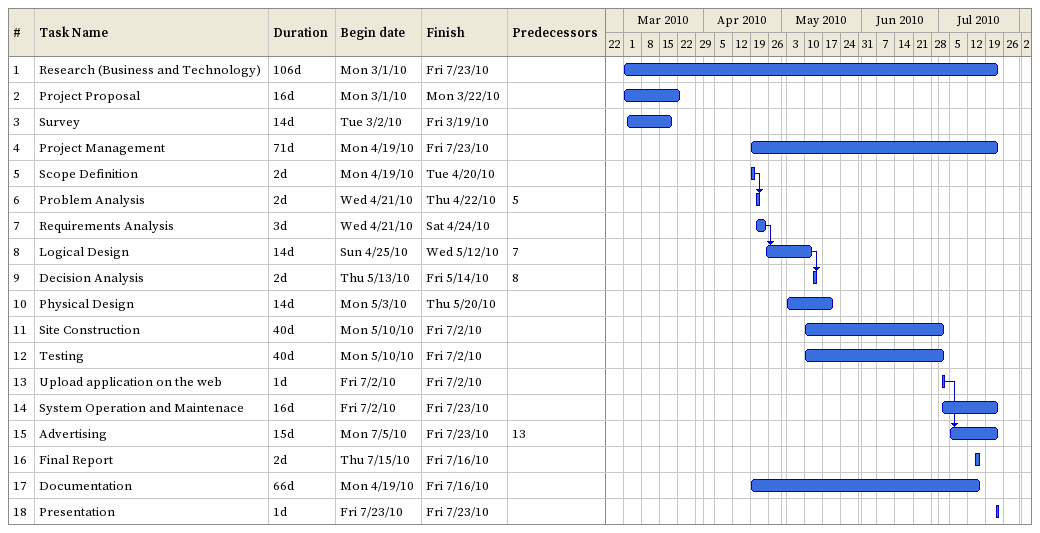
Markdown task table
| ID | Task | Duration | Start | Finish | Predecessors |
|---|---|---|---|---|---|
| 1 | Research (Business and Technology) | 106d | 2010-03-01 | 2010-07-23 |  |
| 2 | Project Proposal | 16d | 2010-03-01 | 2010-03-22 |  |
| 3 | Survey | 14d | 2010-03-02 | 2010-03-19 |  |
| 4 | Project Management | 71d | 2010-04-19 | 2010-07-23 |  |
| 5 | Scope Definition | 2d | 2010-04-19 | 2010-04-20 |  |
| 6 | Problem Analysis | 2d | 2010-04-21 | 2010-04-22 | 5 |
| 7 | Requirements Analysis | 3d | 2010-04-21 | 2010-04-24 |  |
| 8 | Logical Design | 14d | 2010-04-25 | 2010-05-12 | 7 |
| 9 | Decision Analysis | 2d | 2010-05-13 | 2010-05-14 | 8 |
| 10 | Physical Design | 14d | 2010-05-03 | 2010-05-20 |  |
| 11 | Site Construction | 40d | 2010-05-10 | 2010-07-02 |  |
| 12 | Testing | 40d | 2010-05-10 | 2010-07-02 |  |
| 13 | Upload application on the web | 1d | 2010-07-02 | 2010-07-02 |  |
| 14 | System Operation and Maintenace | 16d | 2010-07-02 | 2010-07-23 |  |
| 15 | Advertising | 15d | 2010-07-05 | 2010-07-23 | 13 |
| 16 | Final Report | 2d | 2010-07-15 | 2010-07-16 |  |
| 17 | Documentation | 66d | 2010-04-19 | 2010-07-16 |  |
| 18 | Presentation | 1d | 2010-07-23 | 2010-07-23 |  |
